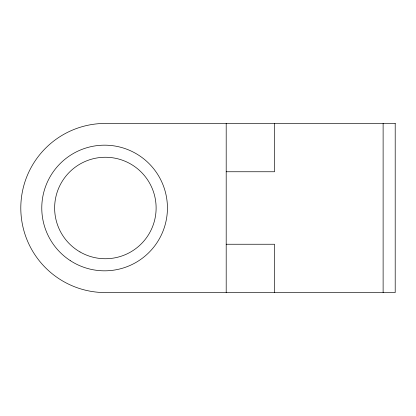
<?xml version="1.0" encoding="UTF-8"?>
<svg xmlns="http://www.w3.org/2000/svg" width="416" height="416" viewBox="0 0 416 416"><rect width="100%" height="100%" fill="white"/><g stroke="black" fill="none" stroke-linecap="round" stroke-linejoin="round"><path stroke-width="0.62" d="M226.195 171.756L274.524 171.756L274.524 123.427M226.195 244.244L274.524 244.244L274.524 292.573M383.12 123.427L383.12 292.573M226.195 123.427L226.195 292.573M395.2 123.427L105.373 123.427A84.573 84.573 0 0 0 20.8 208A84.573 84.573 0 0 0 105.373 292.573L395.2 292.573L395.2 123.427M70.366 260.676A62.826 62.826 0 0 0 167.346 211.312A62.826 62.826 0 0 0 76.107 152.006A62.826 62.826 0 0 0 70.366 260.676M80.002 251.945A50.747 50.747 0 0 0 156.12 208A50.747 50.747 0 0 0 80.002 164.055A50.747 50.747 0 0 0 80.002 251.945"/></g></svg>
